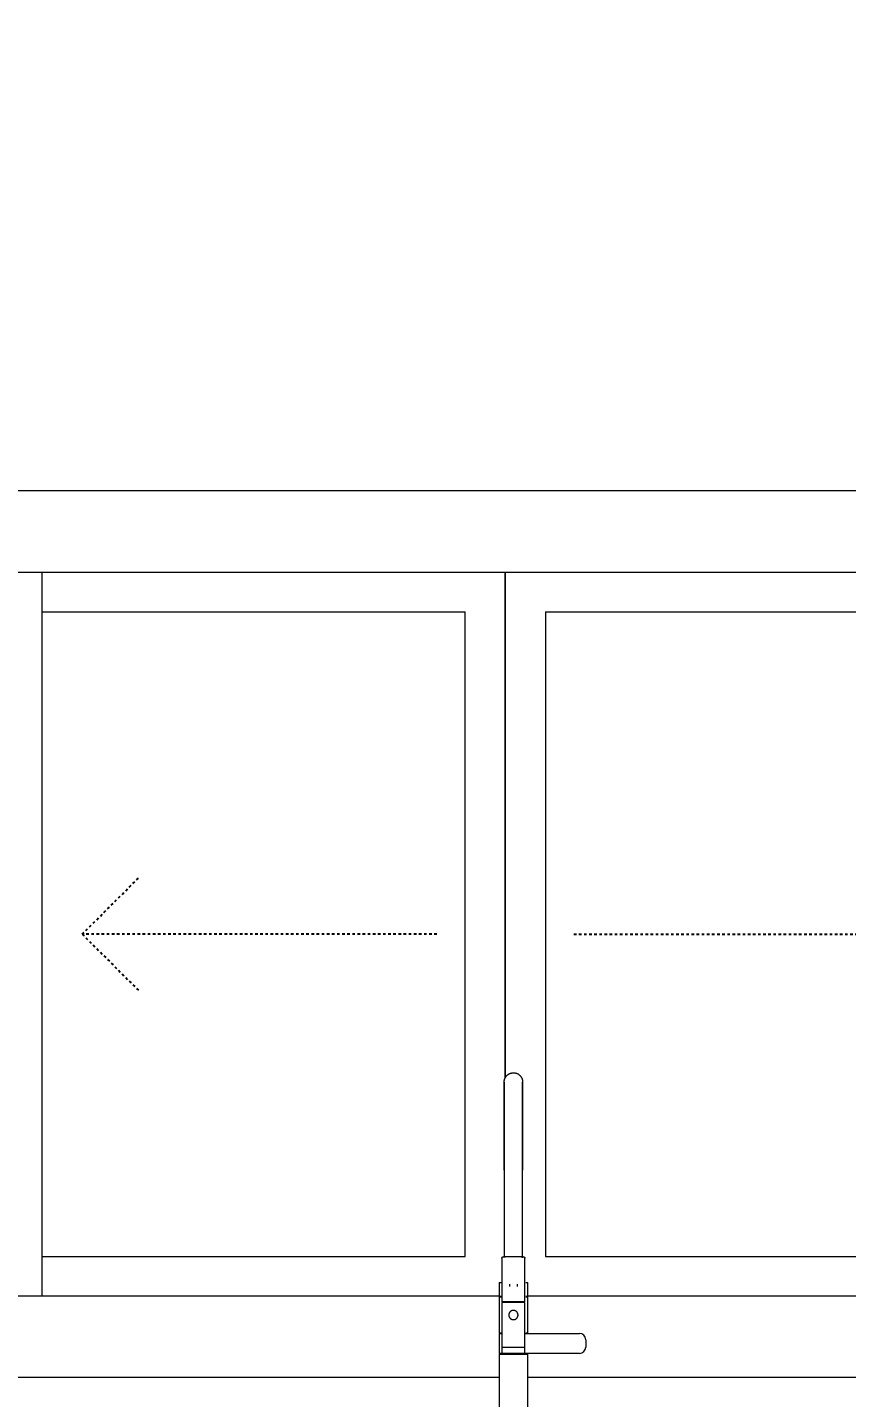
# Model space of a CAD drawing. Header units: millimetres. Extents: x -23755 to 62003, y -3000 to 6760.
# Drawn here: x -15783 to -14766, y 1275 to 2975 of the extents above; entities that cross this region are included whole.
import ezdxf

# ---------------------------------------------------------------- set-up
doc = ezdxf.new("R2010")
doc.units = ezdxf.units.MM
doc.linetypes.add('Dash', pattern=[6.35, 3.175, -3.175])
for name, color, linetype, lineweight in [('A-ANNO-DIMS', 211, 'Continuous', 9), ('A-ANNO-DIMS-50', 211, 'Continuous', 9), ('A-GLAZ', 151, 'Continuous', 9), ('A-GLAZ-HDLN', 1, 'Dash', 25), ('Q-CASE', 31, 'Continuous', 9)]:
    doc.layers.add(name, color=color, linetype=linetype, lineweight=lineweight)
doc.styles.add('@Arial Unicode MS', font='', dxfattribs={"height": 100})
doc.styles.get('@Arial Unicode MS').set_extended_font_data('@Arial Unicode MS')
doc.dimstyles.new('CRT_-__Metros_-_Linha_de_chamada_3_5_mm_1', dxfattribs={"dimscale": 304.8, "dimtxt": 100.584485, "dimasz": 0.328084, "dimexe": 0.164042, "dimexo": 0.0625, "dimgap": 0.082021, "dimtad": 1, "dimlfac": 0.001, "dimrnd": 0.01, "dimzin": 0, "dimdsep": 46, "dimtxsty": '@Arial Unicode MS', "dimblk1": 'OBLIQUE', "dimblk2": 'OBLIQUE', "dimsah": 1, "dimcen": 0.09, "dimdle": 0.164042, "dimazin": 0, "dimtfac": 1, "dimtdec": 4, "dimtix": 1, "dimtmove": 0, "dimatfit": 3, "dimfxl": 0.984252, "dimfxlon": 1, "dimtvp": 1, "dimtolj": 1, "dimtzin": 0, "dimarcsym": 2})

# ---------------------------------------------------------------- blocks, each defined once
blk = doc.blocks.new('CRT_GAB_COZ_Bancada com cuba - Bancada em U-4227795-A')
at = {"layer": 'Q-CASE', "color": 55}
for p, q in [((-15191.2, 1557), (-15191.2, 1449.8)), ((-15168.2, 1449.8), (-15168.2, 1557)), ((-15194, 1447.8), (-15194, 1393.8)), ((-15191.2, 1449.8), (-15191.2, 1448.8)), ((-15179.7, 1449.8), (-15191.2, 1449.8)), ((-15168.2, 1449.8), (-15179.7, 1449.8)), ((-15168.2, 1448.6), (-15168.2, 1449.8)), ((-15165.4, 1393.8), (-15165.4, 1447.8)), ((-15197.5, 1417.8), (-15197.5, 1400.9)), ((-15197.5, 1417.8), (-15195, 1417.8)), ((-15184.7, 1415.8), (-15184.7, 1413)), ((-15174.7, 1413), (-15174.7, 1415.8)), ((-15164.3, 1417.8), (-15161.9, 1417.8)), ((-15161.9, 1400.9), (-15161.9, 1417.8)), ((-15197.5, 1400.9), (-15195, 1400.9)), ((-15197.5, 1400.1), (-15197.5, 1355.4)), ((-15197.5, 1400.1), (-15195, 1400.1)), ((-15194.1, 1400.9), (-15194.1, 1400.1)), ((-15165.3, 1400.1), (-15165.3, 1400.9)), ((-15164.3, 1400.9), (-15161.9, 1400.9)), ((-15164.3, 1400.1), (-15161.9, 1400.1)), ((-15161.9, 1355.4), (-15161.9, 1400.1)), ((-15179.7, 1393.8), (-15194, 1393.8)), ((-15194, 1393), (-15194, 1337.1)), ((-15179.7, 1393), (-15194, 1393)), ((-15193, 1393.8), (-15193, 1393)), ((-15165.4, 1393.8), (-15179.7, 1393.8)), ((-15165.4, 1393), (-15179.7, 1393)), ((-15166.4, 1393), (-15166.4, 1393.8)), ((-15165.4, 1337.1), (-15165.4, 1393)), ((-15197.5, 1355.4), (-15195, 1355.4)), ((-15197.5, 1354.6), (-15197.5, 1329.8)), ((-15197.5, 1354.6), (-15194.1, 1354.6)), ((-15194.1, 1355.4), (-15194.1, 1329)), ((-15165.3, 1329), (-15165.3, 1355.4)), ((-15165.2, 1354.6), (-15164.4, 1354.6)), ((-15164.4, 1354.6), (-15151.5, 1354.6)), ((-15164.3, 1355.4), (-15161.9, 1355.4)), ((-15151.5, 1354.6), (-15097.7, 1354.6)), ((-15089.9, 1346.7), (-15089.9, 1337.7)), ((-15179.7, 1329.8), (-15197.5, 1329.8)), ((-15197.5, 1329), (-15197.5, 1108.5)), ((-15197.5, 1329), (-15161.9, 1329)), ((-15179.7, 1337.1), (-15194, 1337.1)), ((-15165.4, 1337.1), (-15179.7, 1337.1)), ((-15164.4, 1329.8), (-15179.7, 1329.8)), ((-15151.5, 1329.8), (-15164.4, 1329.8)), ((-15161.9, 1108.5), (-15161.9, 1329)), ((-15097.7, 1329.8), (-15151.5, 1329.8))]:
    blk.add_line(p, q, dxfattribs=at)
at = {"layer": 'Q-CASE', "color": 55, "flags": 128}
for points in [[(-15191.2, 1666.5), (-15191.1, 1667), (-15191.1, 1667.4), (-15191.1, 1667.9), (-15191, 1668.3), (-15190.9, 1668.8), (-15190.8, 1669.2), (-15190.7, 1669.7), (-15190.6, 1670.1), (-15190.4, 1670.6), (-15190.2, 1671), (-15190.1, 1671.4), (-15189.9, 1671.8), (-15189.6, 1672.2), (-15189.4, 1672.6), (-15189.1, 1673), (-15188.9, 1673.4), (-15188.6, 1673.7), (-15188.3, 1674.1), (-15188, 1674.4), (-15187.7, 1674.7), (-15187.3, 1675.1), (-15187, 1675.4), (-15186.6, 1675.6), (-15186.2, 1675.9), (-15185.9, 1676.2), (-15185.5, 1676.4), (-15185.1, 1676.6), (-15184.7, 1676.9), (-15184.2, 1677), (-15183.8, 1677.2), (-15183.4, 1677.4), (-15182.9, 1677.5), (-15182.5, 1677.6), (-15182.1, 1677.7), (-15181.6, 1677.8), (-15181.2, 1677.9), (-15180.7, 1678), (-15180.2, 1678), (-15179.8, 1678), (-15179.7, 1678)], [(-15191.2, 1557), (-15191.2, 1561.4), (-15191.2, 1565.7), (-15191.2, 1570.1), (-15191.2, 1574.4), (-15191.2, 1578.8), (-15191.2, 1583), (-15191.2, 1587.3), (-15191.2, 1591.4), (-15191.2, 1595.6), (-15191.2, 1599.6), (-15191.2, 1603.6), (-15191.2, 1607.6), (-15191.2, 1611.4), (-15191.2, 1615.2), (-15191.2, 1618.8), (-15191.2, 1622.4), (-15191.2, 1625.9), (-15191.2, 1629.2), (-15191.2, 1632.4), (-15191.2, 1635.5), (-15191.2, 1638.5), (-15191.2, 1641.4), (-15191.2, 1644.1), (-15191.2, 1646.7), (-15191.2, 1649.1), (-15191.2, 1651.4), (-15191.2, 1653.6), (-15191.2, 1655.6), (-15191.2, 1657.4), (-15191.2, 1659.1), (-15191.2, 1660.6), (-15191.2, 1661.9), (-15191.2, 1663.1), (-15191.2, 1664.1), (-15191.2, 1664.9), (-15191.2, 1665.6), (-15191.2, 1666), (-15191.2, 1666.4), (-15191.2, 1666.5), (-15191.2, 1666.5)], [(-15191.2, 1666.5), (-15191.2, 1666.4), (-15191.2, 1666.1), (-15191.2, 1665.7), (-15191.2, 1665.1), (-15191.2, 1664.3), (-15191.2, 1663.4), (-15191.2, 1662.2), (-15191.2, 1660.9), (-15191.2, 1659.5), (-15191.2, 1657.9), (-15191.2, 1656.1), (-15191.2, 1654.1), (-15191.2, 1652), (-15191.2, 1649.8), (-15191.2, 1647.4), (-15191.2, 1644.8), (-15191.2, 1642.1), (-15191.2, 1639.3), (-15191.2, 1636.4), (-15191.2, 1633.3), (-15191.2, 1630.1), (-15191.2, 1626.8), (-15191.2, 1623.3), (-15191.2, 1619.8), (-15191.2, 1616.2), (-15191.2, 1612.4), (-15191.2, 1608.6), (-15191.2, 1604.7), (-15191.2, 1600.7), (-15191.2, 1596.7), (-15191.2, 1592.6), (-15191.2, 1588.4), (-15191.2, 1584.2), (-15191.2, 1579.9), (-15191.2, 1575.6), (-15191.2, 1571.3), (-15191.2, 1566.9), (-15191.2, 1562.6), (-15191.2, 1558.2), (-15191.2, 1557)], [(-15179.7, 1678), (-15179.2, 1678), (-15178.7, 1678), (-15178.3, 1677.9), (-15177.8, 1677.9), (-15177.4, 1677.8), (-15176.9, 1677.7), (-15176.5, 1677.6), (-15176, 1677.4), (-15175.6, 1677.3), (-15175.2, 1677.1), (-15174.8, 1676.9), (-15174.3, 1676.7), (-15173.9, 1676.5), (-15173.5, 1676.2), (-15173.2, 1676), (-15172.8, 1675.7), (-15172.4, 1675.4), (-15172.1, 1675.1), (-15171.7, 1674.8), (-15171.4, 1674.5), (-15171.1, 1674.2), (-15170.8, 1673.8), (-15170.5, 1673.5), (-15170.2, 1673.1), (-15170, 1672.7), (-15169.7, 1672.3), (-15169.5, 1671.9), (-15169.3, 1671.5), (-15169.1, 1671.1), (-15168.9, 1670.7), (-15168.8, 1670.2), (-15168.6, 1669.8), (-15168.5, 1669.4), (-15168.4, 1668.9), (-15168.3, 1668.5), (-15168.2, 1668), (-15168.2, 1667.5), (-15168.2, 1667.1), (-15168.2, 1666.6), (-15168.2, 1666.5)], [(-15168.2, 1557), (-15168.2, 1561.4), (-15168.2, 1565.7), (-15168.2, 1570.1), (-15168.2, 1574.4), (-15168.2, 1578.8), (-15168.2, 1583), (-15168.2, 1587.3), (-15168.2, 1591.4), (-15168.2, 1595.6), (-15168.2, 1599.6), (-15168.2, 1603.6), (-15168.2, 1607.6), (-15168.2, 1611.4), (-15168.2, 1615.2), (-15168.2, 1618.8), (-15168.2, 1622.4), (-15168.2, 1625.9), (-15168.2, 1629.2), (-15168.2, 1632.4), (-15168.2, 1635.5), (-15168.2, 1638.5), (-15168.2, 1641.4), (-15168.2, 1644.1), (-15168.2, 1646.7), (-15168.2, 1649.1), (-15168.2, 1651.4), (-15168.2, 1653.6), (-15168.2, 1655.6), (-15168.2, 1657.4), (-15168.2, 1659.1), (-15168.2, 1660.6), (-15168.2, 1661.9), (-15168.2, 1663.1), (-15168.2, 1664.1), (-15168.2, 1664.9), (-15168.2, 1665.6), (-15168.2, 1666), (-15168.2, 1666.4), (-15168.2, 1666.5), (-15168.2, 1666.5)], [(-15168.2, 1666.5), (-15168.2, 1666.4), (-15168.2, 1666.1), (-15168.2, 1665.7), (-15168.2, 1665.1), (-15168.2, 1664.3), (-15168.2, 1663.4), (-15168.2, 1662.2), (-15168.2, 1660.9), (-15168.2, 1659.5), (-15168.2, 1657.9), (-15168.2, 1656.1), (-15168.2, 1654.1), (-15168.2, 1652), (-15168.2, 1649.8), (-15168.2, 1647.4), (-15168.2, 1644.8), (-15168.2, 1642.1), (-15168.2, 1639.3), (-15168.2, 1636.4), (-15168.2, 1633.3), (-15168.2, 1630.1), (-15168.2, 1626.8), (-15168.2, 1623.3), (-15168.2, 1619.8), (-15168.2, 1616.2), (-15168.2, 1612.4), (-15168.2, 1608.6), (-15168.2, 1604.7), (-15168.2, 1600.7), (-15168.2, 1596.7), (-15168.2, 1592.6), (-15168.2, 1588.4), (-15168.2, 1584.2), (-15168.2, 1579.9), (-15168.2, 1575.6), (-15168.2, 1571.3), (-15168.2, 1566.9), (-15168.2, 1562.6), (-15168.2, 1558.2), (-15168.2, 1557)], [(-15194, 1447.8), (-15193.9, 1447.8), (-15193.9, 1447.9), (-15193.9, 1448), (-15193.9, 1448.1), (-15193.9, 1448.2), (-15193.9, 1448.2), (-15193.9, 1448.3), (-15193.8, 1448.4), (-15193.8, 1448.5), (-15193.8, 1448.5), (-15193.8, 1448.6), (-15193.7, 1448.7), (-15193.7, 1448.8), (-15193.6, 1448.8), (-15193.6, 1448.9), (-15193.6, 1449), (-15193.5, 1449), (-15193.5, 1449.1), (-15193.4, 1449.1), (-15193.3, 1449.2), (-15193.3, 1449.3), (-15193.2, 1449.3), (-15193.2, 1449.4), (-15193.1, 1449.4), (-15193, 1449.5), (-15193, 1449.5), (-15192.9, 1449.5), (-15192.8, 1449.6), (-15192.7, 1449.6), (-15192.7, 1449.6), (-15192.6, 1449.7), (-15192.5, 1449.7), (-15192.4, 1449.7), (-15192.4, 1449.7), (-15192.3, 1449.7), (-15192.2, 1449.8), (-15192.1, 1449.8), (-15192.1, 1449.8), (-15192, 1449.8), (-15192, 1449.8)], [(-15179.7, 1449.8), (-15180.1, 1449.8), (-15180.6, 1449.8), (-15181.1, 1449.8), (-15181.6, 1449.8), (-15182.1, 1449.8), (-15182.6, 1449.8), (-15183, 1449.8), (-15183.5, 1449.8), (-15184, 1449.8), (-15184.4, 1449.8), (-15184.9, 1449.8), (-15185.3, 1449.8), (-15185.8, 1449.8), (-15186.2, 1449.8), (-15186.6, 1449.8), (-15187, 1449.8), (-15187.4, 1449.8), (-15187.8, 1449.8), (-15188.1, 1449.8), (-15188.5, 1449.8), (-15188.8, 1449.8), (-15189.1, 1449.8), (-15189.4, 1449.8), (-15189.7, 1449.8), (-15190, 1449.8), (-15190.3, 1449.8), (-15190.5, 1449.8), (-15190.7, 1449.8), (-15190.9, 1449.8), (-15191.1, 1449.8), (-15191.3, 1449.8), (-15191.4, 1449.8), (-15191.6, 1449.8), (-15191.7, 1449.8), (-15191.8, 1449.8), (-15191.8, 1449.8), (-15191.9, 1449.8), (-15191.9, 1449.8), (-15192, 1449.8)], [(-15192, 1449.8), (-15191.9, 1449.8), (-15191.9, 1449.8), (-15191.9, 1449.8), (-15191.8, 1449.8), (-15191.7, 1449.8), (-15191.6, 1449.8), (-15191.5, 1449.8), (-15191.3, 1449.8), (-15191.2, 1449.8), (-15191, 1449.8), (-15190.8, 1449.8), (-15190.6, 1449.8), (-15190.3, 1449.8), (-15190.1, 1449.8), (-15189.8, 1449.8)], [(-15167.4, 1449.8), (-15167.4, 1449.8), (-15167.4, 1449.8), (-15167.4, 1449.8), (-15167.5, 1449.8), (-15167.6, 1449.8), (-15167.7, 1449.8), (-15167.8, 1449.8), (-15168, 1449.8), (-15168.1, 1449.8), (-15168.3, 1449.8), (-15168.5, 1449.8), (-15168.7, 1449.8), (-15169, 1449.8), (-15169.2, 1449.8), (-15169.5, 1449.8), (-15169.8, 1449.8), (-15170.1, 1449.8), (-15170.4, 1449.8), (-15170.7, 1449.8), (-15171.1, 1449.8), (-15171.4, 1449.8), (-15171.8, 1449.8), (-15172.2, 1449.8), (-15172.6, 1449.8), (-15173, 1449.8), (-15173.4, 1449.8), (-15173.9, 1449.8), (-15174.3, 1449.8), (-15174.7, 1449.8), (-15175.2, 1449.8), (-15175.7, 1449.8), (-15176.1, 1449.8), (-15176.6, 1449.8), (-15177.1, 1449.8), (-15177.6, 1449.8), (-15178, 1449.8), (-15178.5, 1449.8), (-15179, 1449.8), (-15179.5, 1449.8), (-15179.7, 1449.8)], [(-15169.6, 1449.8), (-15169.3, 1449.8), (-15169, 1449.8), (-15168.8, 1449.8), (-15168.6, 1449.8), (-15168.4, 1449.8), (-15168.2, 1449.8), (-15168, 1449.8), (-15167.9, 1449.8), (-15167.7, 1449.8), (-15167.6, 1449.8), (-15167.5, 1449.8), (-15167.5, 1449.8), (-15167.4, 1449.8), (-15167.4, 1449.8), (-15167.4, 1449.8)], [(-15167.4, 1449.8), (-15167.3, 1449.8), (-15167.2, 1449.8), (-15167.1, 1449.8), (-15167, 1449.7), (-15167, 1449.7), (-15166.9, 1449.7), (-15166.8, 1449.7), (-15166.7, 1449.7), (-15166.6, 1449.6), (-15166.6, 1449.6), (-15166.5, 1449.6), (-15166.4, 1449.5), (-15166.4, 1449.5), (-15166.3, 1449.5), (-15166.2, 1449.4), (-15166.2, 1449.4), (-15166.1, 1449.3), (-15166, 1449.3), (-15166, 1449.2), (-15165.9, 1449.2), (-15165.9, 1449.1), (-15165.8, 1449), (-15165.8, 1449), (-15165.7, 1448.9), (-15165.7, 1448.8), (-15165.6, 1448.8), (-15165.6, 1448.7), (-15165.6, 1448.6), (-15165.5, 1448.6), (-15165.5, 1448.5), (-15165.5, 1448.4), (-15165.4, 1448.3), (-15165.4, 1448.3), (-15165.4, 1448.2), (-15165.4, 1448.1), (-15165.4, 1448), (-15165.4, 1448), (-15165.4, 1447.9), (-15165.4, 1447.8), (-15165.4, 1447.8)], [(-15179.7, 1383.2), (-15179.9, 1383.2), (-15180.1, 1383.2), (-15180.3, 1383.1), (-15180.6, 1383.1), (-15180.8, 1383.1), (-15181, 1383), (-15181.2, 1383), (-15181.5, 1382.9), (-15181.7, 1382.8), (-15181.9, 1382.7), (-15182.1, 1382.6), (-15182.3, 1382.5), (-15182.5, 1382.4), (-15182.7, 1382.3), (-15182.9, 1382.2), (-15183.1, 1382.1), (-15183.3, 1381.9), (-15183.4, 1381.8), (-15183.6, 1381.6), (-15183.8, 1381.4), (-15183.9, 1381.3), (-15184.1, 1381.1), (-15184.2, 1380.9), (-15184.4, 1380.7), (-15184.5, 1380.5), (-15184.6, 1380.4), (-15184.7, 1380.1), (-15184.8, 1379.9), (-15184.9, 1379.7), (-15185, 1379.5), (-15185.1, 1379.3), (-15185.2, 1379.1), (-15185.2, 1378.9), (-15185.3, 1378.6), (-15185.3, 1378.4), (-15185.4, 1378.2), (-15185.4, 1378), (-15185.4, 1377.7), (-15185.4, 1377.5), (-15185.4, 1377.3), (-15185.4, 1377), (-15185.4, 1376.8), (-15185.3, 1376.6), (-15185.3, 1376.4), (-15185.3, 1376.1), (-15185.2, 1375.9), (-15185.1, 1375.7), (-15185.1, 1375.5), (-15185, 1375.3), (-15184.9, 1375), (-15184.8, 1374.8), (-15184.7, 1374.6), (-15184.6, 1374.4), (-15184.4, 1374.2), (-15184.3, 1374.1), (-15184.2, 1373.9), (-15184, 1373.7), (-15183.9, 1373.5), (-15183.7, 1373.4), (-15183.5, 1373.2), (-15183.4, 1373), (-15183.2, 1372.9), (-15183, 1372.8), (-15182.8, 1372.6), (-15182.6, 1372.5), (-15182.4, 1372.4), (-15182.2, 1372.3), (-15182, 1372.2), (-15181.8, 1372.1), (-15181.6, 1372), (-15181.4, 1371.9), (-15181.1, 1371.9), (-15180.9, 1371.8), (-15180.7, 1371.8), (-15180.5, 1371.7), (-15180.2, 1371.7), (-15180, 1371.7), (-15179.8, 1371.7), (-15179.7, 1371.7)], [(-15179.7, 1371.7), (-15179.4, 1371.7), (-15179.2, 1371.7), (-15179, 1371.7), (-15178.7, 1371.8), (-15178.5, 1371.8), (-15178.3, 1371.9), (-15178.1, 1371.9), (-15177.8, 1372), (-15177.6, 1372.1), (-15177.4, 1372.1), (-15177.2, 1372.2), (-15177, 1372.3), (-15176.8, 1372.4), (-15176.6, 1372.6), (-15176.4, 1372.7), (-15176.2, 1372.8), (-15176, 1373), (-15175.9, 1373.1), (-15175.7, 1373.3), (-15175.5, 1373.4), (-15175.4, 1373.6), (-15175.2, 1373.8), (-15175.1, 1374), (-15174.9, 1374.1), (-15174.8, 1374.3), (-15174.7, 1374.5), (-15174.6, 1374.7), (-15174.5, 1374.9), (-15174.4, 1375.1), (-15174.3, 1375.4), (-15174.2, 1375.6), (-15174.1, 1375.8), (-15174.1, 1376), (-15174, 1376.2), (-15174, 1376.5), (-15173.9, 1376.7), (-15173.9, 1376.9), (-15173.9, 1377.1), (-15173.9, 1377.4), (-15173.9, 1377.6), (-15173.9, 1377.8), (-15173.9, 1378.1), (-15174, 1378.3), (-15174, 1378.5), (-15174.1, 1378.7), (-15174.1, 1379), (-15174.2, 1379.2), (-15174.2, 1379.4), (-15174.3, 1379.6), (-15174.4, 1379.8), (-15174.5, 1380), (-15174.6, 1380.2), (-15174.7, 1380.4), (-15174.9, 1380.6), (-15175, 1380.8), (-15175.1, 1381), (-15175.3, 1381.2), (-15175.4, 1381.4), (-15175.6, 1381.5), (-15175.8, 1381.7), (-15175.9, 1381.8), (-15176.1, 1382), (-15176.3, 1382.1), (-15176.5, 1382.2), (-15176.7, 1382.4), (-15176.9, 1382.5), (-15177.1, 1382.6), (-15177.3, 1382.7), (-15177.5, 1382.8), (-15177.7, 1382.9), (-15177.9, 1382.9), (-15178.2, 1383), (-15178.4, 1383), (-15178.6, 1383.1), (-15178.8, 1383.1), (-15179.1, 1383.2), (-15179.3, 1383.2), (-15179.5, 1383.2), (-15179.7, 1383.2)]]:
    blk.add_lwpolyline(points, dxfattribs=at)
at = {"layer": 'Q-CASE', "color": 55}
for centre, start, end in [((-15097.7, 1346.7), 0, 90), ((-15097.7, 1337.7), 270, 360)]:
    blk.add_arc(centre, 7.89, start, end, dxfattribs=at)
blk = doc.blocks.new('CRT_JAN_Correr_Vidro e Madeira_4 Folhas - 240x90 cm p 120-4151385-A')
at = {"layer": 'A-GLAZ'}
for p, q in [((-13889.7, 2400), (-16489.7, 2400)), ((-16388.7, 2299), (-13990.7, 2299)), ((-15764.7, 2299), (-15764.7, 1401)), ((-15189.7, 2299.2), (-15189.7, 1672)), ((-15189.7, 1672), (-15189.7, 2299.2)), ((-15764.7, 2250), (-15239.7, 2250)), ((-15239.7, 1450), (-15239.7, 2250)), ((-15139.7, 2250), (-14614.7, 2250)), ((-15139.7, 2250), (-15139.7, 1450)), ((-15764.7, 1450), (-15239.7, 1450)), ((-15139.7, 1450), (-14614.7, 1450)), ((-15197.4, 1401), (-16388.7, 1401)), ((-13990.7, 1401), (-15161.9, 1401)), ((-15197.5, 1300), (-16489.7, 1300)), ((-13889.7, 1300), (-15161.9, 1300))]:
    blk.add_line(p, q, dxfattribs=at)
at = {"layer": 'A-GLAZ-HDLN'}
for p, q in [((-15714.7, 1850), (-15643.9, 1920.7)), ((-15714.7, 1850), (-15643.9, 1779.3)), ((-15274.7, 1850), (-15714.7, 1850)), ((-15104.7, 1850), (-14664.7, 1850))]:
    blk.add_line(p, q, dxfattribs=at)
blk = doc.blocks.new('DIMBLOCK17-A')
at = {"layer": 'A-ANNO-DIMS-50', "lineweight": 18, "transparency": 16777216}
for p, q in [((-15825.7, 6044.4), (-15875.7, 6094.4)), ((-15825.7, 6044.4), (-15775.7, 5994.4)), ((-15825.7, 200), (-15875.7, 250)), ((-15825.7, 200), (-15775.7, 150))]:
    blk.add_line(p, q, dxfattribs=at)
at = {"layer": 'A-ANNO-DIMS-50', "transparency": 16777216}
for p, q in [((-15825.7, 6094.4), (-15825.7, 150)), ((-15525.7, 6044.4), (-15875.7, 6044.4)), ((-15825.7, 6044.4), (-15525.7, 6044.4)), ((-16125.7, 200), (-15775.7, 200)), ((-15825.7, 200), (-16125.7, 200))]:
    blk.add_line(p, q, dxfattribs=at)
at = {"layer": 'A-ANNO-DIMS-50', "color": 0, "transparency": 16777216, "insert": (-15980.5, 2986.9), "char_height": 100, "width": 324.675, "attachment_point": 1, "rotation": 90, "line_spacing_factor": 1.117605, "style": '@Arial Unicode MS'}
blk.add_mtext('5,84', dxfattribs=at)
blk = doc.blocks.new('_Oblique')
at = {"color": 0, "linetype": 'ByBlock', "lineweight": -2}
blk.add_line((-0.5, -0.5), (0.5, 0.5), dxfattribs=at)

msp = doc.modelspace()

# ---------------------------------------------------------------- block references
at = {"layer": 'A-GLAZ'}
msp.add_blockref('CRT_JAN_Correr_Vidro e Madeira_4 Folhas - 240x90 cm p 120-4151385-A', (0, 0), dxfattribs=at)
at = {"layer": 'Q-CASE', "color": 7}
msp.add_blockref('CRT_GAB_COZ_Bancada com cuba - Bancada em U-4227795-A', (0, 0), dxfattribs=at)

# ---------------------------------------------------------------- dimensions: what is measured, and where the dimension line sits
at = {"layer": 'A-ANNO-DIMS'}
dim = msp.add_linear_dim(base=(-15825.732, 200), p1=(-15525.732, 6044.391), p2=(-16125.732, 200), angle=90, dimstyle='CRT_-__Metros_-_Linha_de_chamada_3_5_mm_1', override={"dimpost": '<>', "dimfxl": 5875.109384}, dxfattribs=at)
dim.commit()
dim.dimension.update_dxf_attribs({"geometry": 'DIMBLOCK17-A', "text_midpoint": (-15901.823, 3122.196)})

doc.saveas('drawing.dxf')
